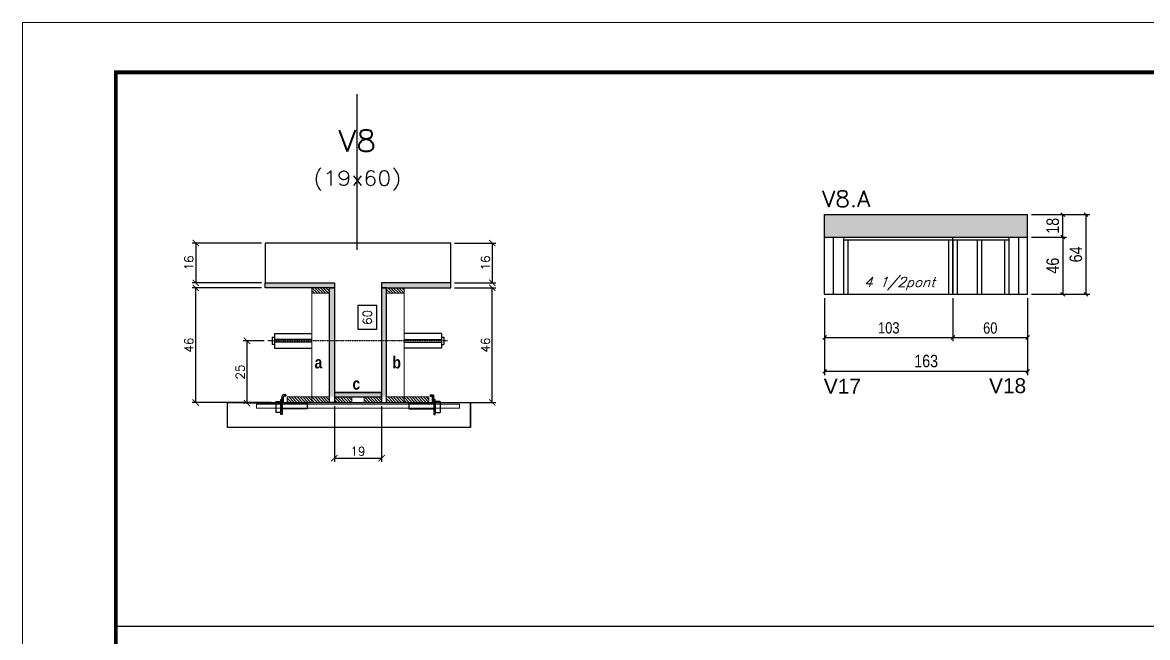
# Model space of a CAD drawing. Extents: x -10448 to -1189, y -11772 to 17235.
# Drawn here: x -7265 to -6361, y 12905 to 13399 of the extents above; entities that cross this region are included whole.
import ezdxf
from ezdxf.enums import TextEntityAlignment as Align

# ---------------------------------------------------------------- set-up
doc = ezdxf.new("R2010")
doc.units = 0
doc.linetypes.add('DASHED', pattern=[0.75, 0.5, -0.25])
doc.linetypes.add('HIDDEN', pattern=[0.375, 0.25, -0.125])
for name, color, linetype in [('5', 5, 'Continuous'), ('barrote', 251, 'Continuous'), ('COTA', 241, 'Continuous'), ('Cota Seção (2x)', 4, 'Continuous'), ('detalhes', 4, 'Continuous'), ('Painéis', 200, 'Continuous'), ('presilha', 1, 'Continuous'), ('SARR_2.2x7', 40, 'Continuous'), ('SARR_3.5x7', 81, 'Continuous'), ('TENSOR', 3, 'Continuous'), ('texto', 7, 'Continuous'), ('Texto de Titulo', 7, 'Continuous'), ('Texto Qtd Sarr', 242, 'Continuous')]:
    doc.layers.add(name, color=color, linetype=linetype)
for name, color, linetype, lineweight in [('CONCRETO', 251, 'Continuous', 25), ('Folhas', 255, 'Continuous', 9), ('Hachura', 251, 'Continuous', 9), ('Madeira', 126, 'Continuous', 18), ('SARRAFO DE PRESSAO', 251, 'DASHED', 9), ('SCO-___-LAJ', 2, 'Continuous', 0), ('Texto Seção', 7, 'Continuous', 15)]:
    doc.layers.add(name, color=color, linetype=linetype, lineweight=lineweight)
doc.styles.add('COTA TECNICA', font='techl___.ttf', dxfattribs={"height": 10})
doc.styles.add('COTA TECNICA-50', font='techl___.ttf', dxfattribs={"height": 9})
doc.styles.add('REGUA-120', font='ROMANS.shx', dxfattribs={"height": 15})
doc.styles.add('Romans', font='romans.shx')
doc.styles.get("Standard").update_dxf_attribs({"font": 'arial.ttf'})
doc.styles.add('TECNICA', font='techb___.ttf', dxfattribs={"height": 10})
doc.dimstyles.new('COTA PAINEL-50', dxfattribs={"dimtxt": 9, "dimasz": 3, "dimexe": 3, "dimexo": 3, "dimgap": 3, "dimtad": 1, "dimdec": 1, "dimzin": 12, "dimdsep": 46, "dimtxsty": 'COTA TECNICA-50', "dimblk1": 'OBLIQUE', "dimblk2": 'OBLIQUE', "dimsah": 1, "dimcen": 0.9, "dimclrd": 4, "dimclre": 4, "dimclrt": 240, "dimadec": 1, "dimazin": 3, "dimtfac": 1, "dimtdec": 1, "dimtmove": 0, "dimatfit": 3, "dimfxl": 1, "dimtolj": 1, "dimtzin": 12, "dimarcsym": 0})
doc.dimstyles.new('Cota Seção (2x)', dxfattribs={"dimtxt": 7, "dimasz": 5, "dimexe": 3, "dimexo": 3, "dimgap": 2, "dimtad": 3, "dimdec": 1, "dimlfac": 0.5, "dimzin": 12, "dimdsep": 46, "dimtxsty": 'Romans', "dimblk": 'ARCHTICK', "dimcen": 0, "dimclrd": 4, "dimclre": 4, "dimclrt": 1, "dimadec": 1, "dimazin": 3, "dimtfac": 1, "dimtdec": 1, "dimtmove": 0, "dimatfit": 3, "dimldrblk": 'OBLIQUE', "dimfxl": 1, "dimtolj": 1, "dimtzin": 12, "dimarcsym": 0})
doc.dimstyles.new('Cota Seção interna', dxfattribs={"dimtxt": 7, "dimasz": 6, "dimexe": 0.18, "dimexo": 2, "dimgap": -4, "dimtad": 3, "dimdec": 1, "dimlfac": 0.5, "dimzin": 12, "dimdsep": 46, "dimtxsty": 'Romans', "dimblk": 'ARCHTICK', "dimcen": 0.09, "dimse1": 1, "dimse2": 1, "dimsd1": 1, "dimsd2": 1, "dimclrd": 180, "dimclre": 5, "dimclrt": 1, "dimadec": 0, "dimazin": 3, "dimtfac": 1, "dimtdec": 1, "dimtofl": 0, "dimtmove": 0, "dimatfit": 3, "dimldrblk": 'ARCHTICK', "dimfxl": 1, "dimtolj": 1, "dimtzin": 0, "dimarcsym": 0})
doc.dimstyles.new('PAINEL', dxfattribs={"dimtxt": 10, "dimasz": 3, "dimexe": 3, "dimexo": 3, "dimgap": 3, "dimtad": 1, "dimdec": 1, "dimzin": 12, "dimdsep": 46, "dimtxsty": 'COTA TECNICA', "dimblk1": 'OBLIQUE', "dimblk2": 'OBLIQUE', "dimsah": 1, "dimcen": 0.9, "dimclrd": 4, "dimclre": 4, "dimclrt": 240, "dimadec": 1, "dimazin": 3, "dimtfac": 1, "dimtdec": 1, "dimtmove": 0, "dimatfit": 3, "dimfxl": 1, "dimtolj": 1, "dimtzin": 12, "dimarcsym": 0})

# ---------------------------------------------------------------- blocks, each defined once
blk = doc.blocks.new('9999999999')
at = {"layer": 'Folhas'}
blk.add_lwpolyline([(98138.98, 34190.21), (99623.98, 34190.21), (99623.98, 35240.21), (98138.98, 35240.21)], close=True, dxfattribs=at)
at = {"layer": 'Folhas', "color": 30, "const_width": 3}
blk.add_lwpolyline([(98213.98, 34230.21), (99583.98, 34230.21), (99583.98, 35200.21), (98213.98, 35200.21)], close=True, dxfattribs=at)
blk = doc.blocks.new('_ArchTick')
at = {"color": 0, "linetype": 'ByBlock', "const_width": 0.15}
blk.add_lwpolyline([(-0.5, -0.5), (0.5, 0.5)], dxfattribs=at)
blk = doc.blocks.new('*D345')
at = {"layer": 'COTA', "color": 4, "lineweight": -2, "transparency": 16777216}
for p, q in [((-6917.77, 13185.49), (-6884.56, 13185.49)), ((-6887.56, 13093.49), (-6887.56, 13185.49)), ((-6935.37, 13093.49), (-6884.56, 13093.49))]:
    blk.add_line(p, q, dxfattribs=at)
at = {"layer": 'Defpoints', "color": 0, "transparency": 16777216}
for p in [(-6920.77, 13185.49), (-6887.56, 13185.49), (-6938.37, 13093.49)]:
    blk.add_point(p, dxfattribs=at)
at = {"layer": 'COTA', "color": 4, "lineweight": -2, "transparency": 16777216, "xscale": 5, "yscale": 5, "zscale": 5}
for p, rotation in [((-6887.56, 13185.49), 90), ((-6887.56, 13093.49), 270)]:
    blk.add_blockref('_ArchTick', p, dxfattribs=dict(at, rotation=rotation))
at = {"layer": 'COTA', "color": 1, "transparency": 16777216, "insert": (-6893.06, 13139.49), "char_height": 7, "attachment_point": 5, "rotation": 90, "style": 'Romans'}
blk.add_mtext('\\A1;46', dxfattribs=at)
blk = doc.blocks.new('_Oblique')
at = {"color": 0, "linetype": 'ByBlock', "lineweight": -2}
blk.add_line((-0.5, -0.5), (0.5, 0.5), dxfattribs=at)
blk = doc.blocks.new('*D346')
at = {"layer": 'COTA', "color": 4, "lineweight": -2, "transparency": 16777216}
for p, q in [((-6917.77, 13221.49), (-6884.56, 13221.49)), ((-6887.56, 13221.49), (-6887.56, 13189.49)), ((-6917.77, 13189.49), (-6884.56, 13189.49))]:
    blk.add_line(p, q, dxfattribs=at)
at = {"layer": 'Defpoints', "color": 0, "transparency": 16777216}
for p in [(-6920.77, 13221.49), (-6920.77, 13189.49), (-6887.56, 13189.49)]:
    blk.add_point(p, dxfattribs=at)
at = {"layer": 'COTA', "color": 4, "lineweight": -2, "transparency": 16777216, "xscale": 5, "yscale": 5, "zscale": 5}
for p, rotation in [((-6887.56, 13221.49), 90), ((-6887.56, 13189.49), 270)]:
    blk.add_blockref('_ArchTick', p, dxfattribs=dict(at, rotation=rotation))
at = {"layer": 'COTA', "color": 1, "transparency": 16777216, "insert": (-6893.06, 13205.49), "char_height": 7, "attachment_point": 5, "rotation": 90, "style": 'Romans'}
blk.add_mtext('\\A1;16', dxfattribs=at)
blk = doc.blocks.new('*D347')
at = {"layer": 'COTA', "color": 4, "lineweight": -2, "transparency": 16777216}
for p, q in [((-7072.97, 13185.49), (-7128.64, 13185.49)), ((-7125.64, 13093.49), (-7125.64, 13185.49)), ((-7064.97, 13093.49), (-7128.64, 13093.49))]:
    blk.add_line(p, q, dxfattribs=at)
at = {"layer": 'Defpoints', "color": 0, "transparency": 16777216}
for p in [(-7125.64, 13185.49), (-7069.97, 13185.49), (-7061.97, 13093.49)]:
    blk.add_point(p, dxfattribs=at)
at = {"layer": 'COTA', "color": 4, "lineweight": -2, "transparency": 16777216, "xscale": 5, "yscale": 5, "zscale": 5}
for p, rotation in [((-7125.64, 13185.49), 90), ((-7125.64, 13093.49), 270)]:
    blk.add_blockref('_ArchTick', p, dxfattribs=dict(at, rotation=rotation))
at = {"layer": 'COTA', "color": 1, "transparency": 16777216, "insert": (-7131.14, 13139.49), "char_height": 7, "attachment_point": 5, "rotation": 90, "style": 'Romans'}
blk.add_mtext('\\A1;46', dxfattribs=at)
blk = doc.blocks.new('*D348')
at = {"layer": 'Cota Seção (2x)', "color": 180, "lineweight": -2, "transparency": 16777216}
for p, q in [((-6980.37, 13171.27), (-6995.37, 13171.27)), ((-6995.37, 13171.27), (-6995.37, 13152.27)), ((-6980.37, 13152.27), (-6980.37, 13171.27)), ((-6995.37, 13152.27), (-6980.37, 13152.27))]:
    blk.add_line(p, q, dxfattribs=at)
at = {"layer": 'Defpoints', "color": 0, "transparency": 16777216}
for p in [(-6976.37, 13221.49), (-6976.37, 13221.49), (-6976.37, 13101.49)]:
    blk.add_point(p, dxfattribs=at)
at = {"layer": 'Cota Seção (2x)', "color": 1, "transparency": 16777216, "insert": (-6987.87, 13161.77), "char_height": 7, "attachment_point": 5, "rotation": 90, "style": 'Romans'}
blk.add_mtext('\\A1;60', dxfattribs=at)
blk = doc.blocks.new('PRESILHA METÁLICA 1')
at = {"layer": 'presilha'}
for p, q in [((6, 15.5), (7.5, 15.5)), ((6, -2.5), (6, 15.5)), ((7.5, 10.6), (7.5, 19.9)), ((7.5, 15.5), (7.5, -2.5)), ((12, 21), (8.6, 21)), ((9, 11.6), (9, 18.9)), ((12, 19.5), (9.6, 19.5)), ((12, 21), (12, 19.5)), ((0, 13), (6, 13)), ((0, 13), (0, 0)), ((6, 0), (0, 0)), ((6, 13), (6, 0)), ((37.5, 4.1), (7.5, 4.1)), ((37.5, 11), (9.6, 11)), ((37.5, 11), (37.5, 4.1)), ((7.5, -2.5), (6, -2.5))]:
    blk.add_line(p, q, dxfattribs=at)
for centre, radius, start, end in [((8.6, 19.9), 1.14, 90, 180), ((9.6, 18.9), 0.57, 90, 180), ((9.6, 11.6), 0.57, 180, 270)]:
    blk.add_arc(centre, radius, start, end, dxfattribs=at)
blk = doc.blocks.new('*D349')
at = {"layer": 'COTA', "color": 4, "lineweight": -2, "transparency": 16777216}
for p, q in [((-7014.37, 13090.49), (-7014.37, 13045.77)), ((-6976.37, 13090.49), (-6976.37, 13045.77)), ((-7014.37, 13048.77), (-6976.37, 13048.77))]:
    blk.add_line(p, q, dxfattribs=at)
at = {"layer": 'Defpoints', "color": 0, "transparency": 16777216}
for p in [(-7014.37, 13093.49), (-6976.37, 13093.49), (-6976.37, 13048.77)]:
    blk.add_point(p, dxfattribs=at)
at = {"layer": 'COTA', "color": 4, "lineweight": -2, "transparency": 16777216, "xscale": 5, "yscale": 5, "zscale": 5, "rotation": 180}
blk.add_blockref('_ArchTick', (-7014.37, 13048.77), dxfattribs=at)
at = {"layer": 'COTA', "color": 4, "lineweight": -2, "transparency": 16777216, "xscale": 5, "yscale": 5, "zscale": 5}
blk.add_blockref('_ArchTick', (-6976.37, 13048.77), dxfattribs=at)
at = {"layer": 'COTA', "color": 1, "transparency": 16777216, "insert": (-6995.37, 13054.27), "char_height": 7, "attachment_point": 5, "style": 'Romans'}
blk.add_mtext('\\A1;19', dxfattribs=at)
blk = doc.blocks.new('*D353')
at = {"layer": 'COTA', "color": 4, "lineweight": -2, "transparency": 16777216}
for p, q in [((-7072.97, 13221.49), (-7128.64, 13221.49)), ((-7125.64, 13221.49), (-7125.64, 13189.49)), ((-7072.97, 13189.49), (-7128.64, 13189.49))]:
    blk.add_line(p, q, dxfattribs=at)
at = {"layer": 'Defpoints', "color": 0, "transparency": 16777216}
for p in [(-7069.97, 13221.49), (-7125.64, 13189.49), (-7069.97, 13189.49)]:
    blk.add_point(p, dxfattribs=at)
at = {"layer": 'COTA', "color": 4, "lineweight": -2, "transparency": 16777216, "xscale": 5, "yscale": 5, "zscale": 5}
for p, rotation in [((-7125.64, 13221.49), 90), ((-7125.64, 13189.49), 270)]:
    blk.add_blockref('_ArchTick', p, dxfattribs=dict(at, rotation=rotation))
at = {"layer": 'COTA', "color": 1, "transparency": 16777216, "insert": (-7131.14, 13205.49), "char_height": 7, "attachment_point": 5, "rotation": 90, "style": 'Romans'}
blk.add_mtext('\\A1;16', dxfattribs=at)
blk = doc.blocks.new('titulo1')
at = {"layer": 'Defpoints', "color": 252, "linetype": 'HIDDEN', "ltscale": 2}
blk.add_line((0, 0), (0, 125), dxfattribs=at)
at = {"layer": 'Defpoints', "style": 'Romans', "oblique": 15}
blk.add_attdef('FOLHA', text='', height=10, dxfattribs=at).set_placement((0, 15.58), align=Align.MIDDLE_CENTER)
at = {"layer": 'Texto Qtd Sarr', "color": 3, "style": 'Romans', "oblique": 15}
for tag, height, p in [('TITULO', 17, (0, 71.45)), ('SEÇÃO', 12, (0, 41.55))]:
    blk.add_attdef(tag, text='', height=height, dxfattribs=at).set_placement(p, align=Align.MIDDLE_CENTER)
blk = doc.blocks.new('*D354')
at = {"layer": 'COTA', "color": 4, "lineweight": -2, "transparency": 16777216}
for p, q in [((-7070.67, 13142.95), (-7087.46, 13142.95)), ((-7084.46, 13092.86), (-7084.46, 13142.95)), ((-7057.86, 13092.86), (-7087.46, 13092.86))]:
    blk.add_line(p, q, dxfattribs=at)
at = {"layer": 'Defpoints', "color": 0, "transparency": 16777216}
for p in [(-7084.46, 13142.95), (-7067.67, 13142.95), (-7054.86, 13092.86)]:
    blk.add_point(p, dxfattribs=at)
at = {"layer": 'COTA', "color": 4, "lineweight": -2, "transparency": 16777216, "xscale": 5, "yscale": 5, "zscale": 5}
for p, rotation in [((-7084.46, 13142.95), 90), ((-7084.46, 13092.86), 270)]:
    blk.add_blockref('_ArchTick', p, dxfattribs=dict(at, rotation=rotation))
at = {"layer": 'COTA', "color": 1, "transparency": 16777216, "insert": (-7089.96, 13117.9), "char_height": 7, "attachment_point": 5, "rotation": 90, "style": 'Romans'}
blk.add_mtext('\\A1;25', dxfattribs=at)
blk = doc.blocks.new('*D355')
at = {"layer": 'COTA', "color": 4, "linetype": 'ByBlock', "lineweight": -2, "transparency": 16777216}
for p, q in [((-6620.62, 13177.3), (-6620.62, 13115.47)), ((-6457.62, 13177.3), (-6457.62, 13115.47)), ((-6620.62, 13118.47), (-6457.62, 13118.47))]:
    blk.add_line(p, q, dxfattribs=at)
at = {"layer": 'Defpoints', "color": 0, "linetype": 'ByBlock', "transparency": 16777216}
for p in [(-6620.62, 13180.3), (-6457.62, 13180.3), (-6457.62, 13118.47)]:
    blk.add_point(p, dxfattribs=at)
at = {"layer": 'COTA', "color": 4, "linetype": 'ByBlock', "lineweight": -2, "transparency": 16777216, "xscale": 3, "yscale": 3, "zscale": 3, "rotation": 180}
blk.add_blockref('_Oblique', (-6620.62, 13118.47), dxfattribs=at)
at = {"layer": 'COTA', "color": 4, "linetype": 'ByBlock', "lineweight": -2, "transparency": 16777216, "xscale": 3, "yscale": 3, "zscale": 3}
blk.add_blockref('_Oblique', (-6457.62, 13118.47), dxfattribs=at)
at = {"layer": 'COTA', "color": 240, "linetype": 'ByBlock', "transparency": 16777216, "insert": (-6539.12, 13126.69), "char_height": 10, "attachment_point": 5, "style": 'COTA TECNICA'}
blk.add_mtext('\\A1;163', dxfattribs=at)
blk = doc.blocks.new('*D350')
at = {"layer": 'COTA', "color": 4, "linetype": 'ByBlock', "lineweight": -2, "transparency": 16777216}
for p, q in [((-6454.62, 13226.3), (-6426.34, 13226.3)), ((-6429.34, 13226.3), (-6429.34, 13180.3)), ((-6454.62, 13180.3), (-6426.34, 13180.3))]:
    blk.add_line(p, q, dxfattribs=at)
at = {"layer": 'Defpoints', "color": 0, "linetype": 'ByBlock', "transparency": 16777216}
for p in [(-6457.62, 13226.3), (-6457.62, 13180.3), (-6429.34, 13180.3)]:
    blk.add_point(p, dxfattribs=at)
at = {"layer": 'COTA', "color": 4, "linetype": 'ByBlock', "lineweight": -2, "transparency": 16777216, "xscale": 3, "yscale": 3, "zscale": 3}
for p, rotation in [((-6429.34, 13226.3), 90), ((-6429.34, 13180.3), 270)]:
    blk.add_blockref('_Oblique', p, dxfattribs=dict(at, rotation=rotation))
at = {"layer": 'COTA', "color": 240, "linetype": 'ByBlock', "transparency": 16777216, "insert": (-6437.44, 13203.3), "char_height": 10, "attachment_point": 5, "rotation": 90, "style": 'COTA TECNICA'}
blk.add_mtext('\\A1;46', dxfattribs=at)
blk = doc.blocks.new('*D351')
at = {"layer": 'COTA', "color": 4, "linetype": 'ByBlock', "lineweight": -2, "transparency": 16777216}
for p, q in [((-6454.62, 13244.3), (-6426.34, 13244.3)), ((-6429.34, 13226.3), (-6429.34, 13244.3)), ((-6454.62, 13226.3), (-6426.34, 13226.3))]:
    blk.add_line(p, q, dxfattribs=at)
at = {"layer": 'Defpoints', "color": 0, "linetype": 'ByBlock', "transparency": 16777216}
for p in [(-6457.62, 13244.3), (-6429.34, 13244.3), (-6457.62, 13226.3)]:
    blk.add_point(p, dxfattribs=at)
at = {"layer": 'COTA', "color": 4, "linetype": 'ByBlock', "lineweight": -2, "transparency": 16777216, "xscale": 3, "yscale": 3, "zscale": 3}
for p, rotation in [((-6429.34, 13244.3), 90), ((-6429.34, 13226.3), 270)]:
    blk.add_blockref('_Oblique', p, dxfattribs=dict(at, rotation=rotation))
at = {"layer": 'COTA', "color": 240, "linetype": 'ByBlock', "transparency": 16777216, "insert": (-6437.44, 13235.3), "char_height": 10, "attachment_point": 5, "rotation": 90, "style": 'COTA TECNICA'}
blk.add_mtext('\\A1;18', dxfattribs=at)
blk = doc.blocks.new('*D352')
at = {"layer": 'COTA', "color": 4, "linetype": 'ByBlock', "lineweight": -2, "transparency": 16777216}
for p, q in [((-6454.62, 13244.3), (-6407.76, 13244.3)), ((-6410.76, 13244.3), (-6410.76, 13180.3)), ((-6454.62, 13180.3), (-6407.76, 13180.3))]:
    blk.add_line(p, q, dxfattribs=at)
at = {"layer": 'Defpoints', "color": 0, "linetype": 'ByBlock', "transparency": 16777216}
for p in [(-6457.62, 13244.3), (-6457.62, 13180.3), (-6410.76, 13180.3)]:
    blk.add_point(p, dxfattribs=at)
at = {"layer": 'COTA', "color": 4, "linetype": 'ByBlock', "lineweight": -2, "transparency": 16777216, "xscale": 3, "yscale": 3, "zscale": 3}
for p, rotation in [((-6410.76, 13244.3), 90), ((-6410.76, 13180.3), 270)]:
    blk.add_blockref('_Oblique', p, dxfattribs=dict(at, rotation=rotation))
at = {"layer": 'COTA', "color": 240, "linetype": 'ByBlock', "transparency": 16777216, "insert": (-6418.86, 13212.3), "char_height": 10, "attachment_point": 5, "rotation": 90, "style": 'COTA TECNICA'}
blk.add_mtext('\\A1;64', dxfattribs=at)
blk = doc.blocks.new('*D356')
at = {"layer": 'COTA', "color": 4, "linetype": 'ByBlock', "lineweight": -2, "transparency": 16777216}
for p, q in [((-6620.62, 13177.3), (-6620.62, 13142.61)), ((-6517.62, 13177.3), (-6517.62, 13142.61)), ((-6620.62, 13145.61), (-6517.62, 13145.61))]:
    blk.add_line(p, q, dxfattribs=at)
at = {"layer": 'Defpoints', "color": 0, "linetype": 'ByBlock', "transparency": 16777216}
for p in [(-6620.62, 13180.3), (-6517.62, 13180.3), (-6517.62, 13145.61)]:
    blk.add_point(p, dxfattribs=at)
at = {"layer": 'COTA', "color": 4, "linetype": 'ByBlock', "lineweight": -2, "transparency": 16777216, "xscale": 3, "yscale": 3, "zscale": 3, "rotation": 180}
blk.add_blockref('_Oblique', (-6620.62, 13145.61), dxfattribs=at)
at = {"layer": 'COTA', "color": 4, "linetype": 'ByBlock', "lineweight": -2, "transparency": 16777216, "xscale": 3, "yscale": 3, "zscale": 3}
blk.add_blockref('_Oblique', (-6517.62, 13145.61), dxfattribs=at)
at = {"layer": 'COTA', "color": 240, "linetype": 'ByBlock', "transparency": 16777216, "insert": (-6569.12, 13153.31), "char_height": 9, "attachment_point": 5, "style": 'COTA TECNICA-50'}
blk.add_mtext('\\A1;103', dxfattribs=at)
blk = doc.blocks.new('*D357')
at = {"layer": 'COTA', "color": 4, "linetype": 'ByBlock', "lineweight": -2, "transparency": 16777216}
for p, q in [((-6517.62, 13177.3), (-6517.62, 13142.61)), ((-6457.62, 13177.3), (-6457.62, 13142.61)), ((-6517.62, 13145.61), (-6457.62, 13145.61))]:
    blk.add_line(p, q, dxfattribs=at)
at = {"layer": 'Defpoints', "color": 0, "linetype": 'ByBlock', "transparency": 16777216}
for p in [(-6517.62, 13180.3), (-6457.62, 13180.3), (-6457.62, 13145.61)]:
    blk.add_point(p, dxfattribs=at)
at = {"layer": 'COTA', "color": 4, "linetype": 'ByBlock', "lineweight": -2, "transparency": 16777216, "xscale": 3, "yscale": 3, "zscale": 3, "rotation": 180}
blk.add_blockref('_Oblique', (-6517.62, 13145.61), dxfattribs=at)
at = {"layer": 'COTA', "color": 4, "linetype": 'ByBlock', "lineweight": -2, "transparency": 16777216, "xscale": 3, "yscale": 3, "zscale": 3}
blk.add_blockref('_Oblique', (-6457.62, 13145.61), dxfattribs=at)
at = {"layer": 'COTA', "color": 240, "linetype": 'ByBlock', "transparency": 16777216, "insert": (-6487.62, 13153.2), "char_height": 9, "attachment_point": 5, "style": 'COTA TECNICA-50'}
blk.add_mtext('\\A1;60', dxfattribs=at)

msp = doc.modelspace()

# ---------------------------------------------------------------- hatches: boundary and pattern name
at = {"layer": 'COTA', "linetype": 'ByBlock'}
h = msp.add_hatch(dxfattribs=at)
h.set_pattern_fill('AR-CONC', color=256, scale=0.03)
h.set_pattern_definition([(50, (-140656.057, -18143.39), (5.46554007, -0.47817257), [0.5715, -6.2865]), (355, (-140656.057, -18143.39), (-1.05730264, 5.73170536), [0.4572, -5.02921753]), (100.4514447, (-140655.602, -18143.43), (4.40823741, 5.25353256), [0.48570026, -5.34270734]), (46.1842, (-140656.057, -18141.866), (8.13237123, -1.26126984), [0.85725, -9.42975]), (96.6355576, (-140655.3795, -18141.971), (7.122124, 7.42278374), [0.7285507, -8.01406824]), (351.184151, (-140656.057, -18141.866), (7.122124, 7.42278374), [0.685799, -7.54379196]), (21, (-140655.295, -18142.247), (4.54843174, -3.06795595), [0.5715, -6.2865]), (326, (-140655.295, -18142.247), (1.85406085, 5.52563898), [0.4572, -5.0292]), (71.451445, (-140654.916, -18142.503), (6.40249258, 2.45768307), [0.48570026, -5.34269813]), (37.5, (-140656.0572, -18143.39), (0.092658098, 2.536651166), [0, -4.96824, 0, -5.1054, 0, -5.04825]), (7.5, (-140656.0572, -18143.39), (2.004589875, 3.005417245), [0, -2.91084, 0, -4.85394, 0, -1.92405]), (327.5, (-140657.7565, -18143.39), (4.067717855, -0.17186232), [0, -1.905, 0, -5.9436, 0, -7.8867]), (317.5, (-140658.5185, -18143.39), (4.44387544, 0.76279473), [0, -2.4765, 0, -3.94716, 0, -5.6007])])
h.paths.add_polyline_path([(-6620.62, 13244.3), (-6620.62, 13226.3), (-6457.62, 13226.3), (-6457.62, 13244.3)])
at = {"layer": 'Hachura'}
h = msp.add_hatch(color=256, dxfattribs=at)
h.dxf.hatch_style = 1
h.paths.add_polyline_path([(-7014.37, 13221.49), (-7018.37, 13221.49)])
h = msp.add_hatch(color=256, dxfattribs=at)
h.dxf.hatch_style = 1
h.paths.add_polyline_path([(-6976.37, 13221.49), (-6972.37, 13221.49)])
h = msp.add_hatch(color=256, dxfattribs=at)
h.dxf.hatch_style = 1
h.paths.add_polyline_path([(-7069.97, 13185.49), (-7069.97, 13189.49), (-7014.37, 13189.49), (-7014.37, 13185.49)])
h = msp.add_hatch(dxfattribs=at)
h.set_pattern_fill('ANSI31', color=256, scale=0.5, angle=270, style=0)
h.set_pattern_definition([(315, (15945.0518, 4951.4506), (1.12253202, 1.12253202), [])])
h.paths.add_polyline_path([(-7018.37, 13181.09), (-7018.37, 13185.49), (-7032.37, 13185.49), (-7032.37, 13181.09)])
h = msp.add_hatch(color=256, dxfattribs=at)
h.dxf.hatch_style = 1
h.paths.add_polyline_path([(-7018.37, 13189.49), (-7014.37, 13189.49), (-7014.37, 13098.09), (-7018.37, 13098.09)])
h = msp.add_hatch(color=256, dxfattribs=at)
h.dxf.hatch_style = 1
h.paths.add_polyline_path([(-6972.37, 13189.49), (-6976.37, 13189.49), (-6976.37, 13098.09), (-6972.37, 13098.09)])
h = msp.add_hatch(color=256, dxfattribs=at)
h.dxf.hatch_style = 1
h.paths.add_polyline_path([(-6920.77, 13185.49), (-6920.77, 13189.49), (-6976.37, 13189.49), (-6976.37, 13185.49)])
h = msp.add_hatch(dxfattribs=at)
h.set_pattern_fill('ANSI31', color=256, scale=0.5, angle=270, style=0)
h.set_pattern_definition([(315, (15936.2518, 4951.4506), (1.12253202, 1.12253202), [])])
h.paths.add_polyline_path([(-6972.37, 13181.09), (-6972.37, 13185.49), (-6958.37, 13185.49), (-6958.37, 13181.09)])
h = msp.add_hatch(color=256, dxfattribs=at)
h.dxf.hatch_style = 1
h.paths.add_polyline_path([(-6976.37, 13097.89), (-6976.37, 13101.49), (-7014.37, 13101.49), (-7014.37, 13097.89)])
h = msp.add_hatch(dxfattribs=at)
h.set_pattern_fill('ANSI31', color=256, scale=0.5, angle=270, style=0)
h.set_pattern_definition([(315, (15951.0518, 4863.8506), (1.12253202, 1.12253202), [])])
h.paths.add_polyline_path([(-7052.37, 13093.49), (-7052.37, 13097.89), (-7032.37, 13097.89), (-7032.37, 13093.49)])
h = msp.add_hatch(dxfattribs=at)
h.set_pattern_fill('ANSI31', color=256, scale=0.5, angle=270, style=0)
h.set_pattern_definition([(315, (15945.0518, 4863.8506), (1.12253202, 1.12253202), [])])
h.paths.add_polyline_path([(-7018.37, 13093.49), (-7018.37, 13097.89), (-7032.37, 13097.89), (-7032.37, 13093.49)])
h = msp.add_hatch(dxfattribs=at)
h.set_pattern_fill('ANSI31', color=256, scale=0.5, angle=270, style=0)
h.set_pattern_definition([(315, (15918.2518, 4863.8506), (1.12253202, 1.12253202), [])])
h.paths.add_polyline_path([(-7000.37, 13093.49), (-7000.37, 13097.89), (-7014.37, 13097.89), (-7014.37, 13093.49)])
h = msp.add_hatch(dxfattribs=at)
h.set_pattern_fill('ANSI31', color=256, scale=0.5, angle=270, style=0)
h.set_pattern_definition([(315, (15942.2518, 4863.8506), (1.12253202, 1.12253202), [])])
h.paths.add_polyline_path([(-6976.37, 13093.49), (-6976.37, 13097.89), (-6990.37, 13097.89), (-6990.37, 13093.49)])
h = msp.add_hatch(dxfattribs=at)
h.set_pattern_fill('ANSI31', color=256, scale=0.5, angle=270, style=0)
h.set_pattern_definition([(315, (15936.2518, 4863.8506), (1.12253202, 1.12253202), [])])
h.paths.add_polyline_path([(-6972.37, 13093.49), (-6972.37, 13097.89), (-6958.37, 13097.89), (-6958.37, 13093.49)])
h = msp.add_hatch(dxfattribs=at)
h.set_pattern_fill('ANSI31', color=256, scale=0.5, angle=270, style=0)
h.set_pattern_definition([(315, (15933.4518, 4863.8506), (1.12253202, 1.12253202), [])])
h.paths.add_polyline_path([(-6938.37, 13093.49), (-6938.37, 13097.89), (-6958.37, 13097.89), (-6958.37, 13093.49)])

# ---------------------------------------------------------------- linework, layer by layer
at = {"ltscale": 3}
for p, q in [((-7064.37, 13145.95), (-7064.37, 13139.95)), ((-7064.37, 13145.95), (-7062.37, 13145.95)), ((-7062.37, 13148.95), (-7062.37, 13136.95)), ((-7062.37, 13148.95), (-7032.37, 13148.95)), ((-6928.37, 13148.95), (-6958.37, 13148.95)), ((-6928.37, 13148.95), (-6928.37, 13136.95)), ((-6928.37, 13145.95), (-6926.37, 13145.95)), ((-6926.37, 13145.95), (-6926.37, 13139.95)), ((-7062.37, 13139.95), (-7064.37, 13139.95)), ((-7032.37, 13143.95), (-7062.37, 13143.95)), ((-7032.37, 13141.95), (-7062.37, 13141.95)), ((-7062.37, 13136.95), (-7032.37, 13136.95)), ((-6958.37, 13143.95), (-6928.37, 13143.95)), ((-6958.37, 13141.95), (-6928.37, 13141.95)), ((-6928.37, 13136.95), (-6958.37, 13136.95)), ((-6928.37, 13139.95), (-6926.37, 13139.95))]:
    msp.add_line(p, q, dxfattribs=at)
at = {"layer": 'barrote'}
msp.add_lwpolyline([(-6904.91, 13073.49), (-7100.1, 13073.49), (-7100.1, 13093.49), (-6904.91, 13093.49)], close=True, dxfattribs=at)
at = {"layer": 'CONCRETO'}
for p, q in [((-6920.77, 13221.49), (-7069.97, 13221.49)), ((-7069.97, 13221.49), (-7069.97, 13189.49)), ((-6920.77, 13189.49), (-6920.77, 13221.49)), ((-7069.97, 13189.49), (-7014.37, 13189.49)), ((-7014.37, 13189.49), (-7014.37, 13101.49)), ((-6920.77, 13189.49), (-6976.37, 13189.49)), ((-6976.37, 13189.49), (-6976.37, 13101.49)), ((-7014.37, 13101.49), (-6976.37, 13101.49)), ((-7032.37, 13093.49), (-7032.37, 13093.49)), ((-7014.37, 13093.49), (-7014.37, 13093.49)), ((-6958.37, 13093.49), (-6958.37, 13093.49))]:
    msp.add_line(p, q, dxfattribs=at)
at = {"layer": 'COTA', "linetype": 'ByBlock'}
for p, q in [((-6620.62, 13226.3), (-6620.62, 13244.3)), ((-6620.62, 13244.3), (-6457.62, 13244.3)), ((-6457.62, 13226.3), (-6457.62, 13244.3)), ((-5819.78, 12913.54), (-7189.78, 12913.54))]:
    msp.add_line(p, q, dxfattribs=at)
at = {"layer": 'detalhes', "color": 250}
msp.add_line((-6904.91, 13073.49), (-6904.91, 13093.49), dxfattribs=at)
at = {"layer": 'Madeira'}
for points in [[(-7018.37, 13181.09), (-7018.37, 13185.49), (-7032.37, 13185.49), (-7032.37, 13181.09)], [(-7018.37, 13185.49), (-7032.37, 13185.49), (-7032.37, 13093.49), (-7018.37, 13093.49)], [(-6972.37, 13181.09), (-6972.37, 13185.49), (-6958.37, 13185.49), (-6958.37, 13181.09)], [(-6972.37, 13185.49), (-6958.37, 13185.49), (-6958.37, 13093.49), (-6972.37, 13093.49)], [(-7052.37, 13093.49), (-7052.37, 13097.89), (-7032.37, 13097.89), (-7032.37, 13093.49)], [(-7018.37, 13093.49), (-7018.37, 13097.89), (-7032.37, 13097.89), (-7032.37, 13093.49)], [(-7000.37, 13093.49), (-7000.37, 13097.89), (-7014.37, 13097.89), (-7014.37, 13093.49)], [(-6976.37, 13093.49), (-6976.37, 13097.89), (-6990.37, 13097.89), (-6990.37, 13093.49)], [(-6972.37, 13093.49), (-6972.37, 13097.89), (-6958.37, 13097.89), (-6958.37, 13093.49)], [(-6938.37, 13093.49), (-6938.37, 13097.89), (-6958.37, 13097.89), (-6958.37, 13093.49)]]:
    msp.add_lwpolyline(points, close=True, dxfattribs=at)
at = {"layer": 'Painéis', "linetype": 'ByBlock'}
for p, q in [((-6620.62, 13226.3), (-6457.62, 13226.3)), ((-6620.62, 13180.3), (-6620.62, 13226.3)), ((-6517.62, 13180.3), (-6517.62, 13226.3)), ((-6457.62, 13180.3), (-6457.62, 13226.3)), ((-6620.62, 13180.3), (-6457.62, 13180.3))]:
    msp.add_line(p, q, dxfattribs=at)
at = {"layer": 'Painéis'}
for points in [[(-7069.97, 13185.49), (-7069.97, 13189.49), (-7014.37, 13189.49), (-7014.37, 13185.49)], [(-7018.37, 13185.49), (-7014.37, 13185.49), (-7014.37, 13093.49), (-7018.37, 13093.49)], [(-6920.77, 13185.49), (-6920.77, 13189.49), (-6976.37, 13189.49), (-6976.37, 13185.49)], [(-6972.37, 13185.49), (-6976.37, 13185.49), (-6976.37, 13093.49), (-6972.37, 13093.49)], [(-6976.37, 13097.89), (-6976.37, 13101.49), (-7014.37, 13101.49), (-7014.37, 13097.89)]]:
    msp.add_lwpolyline(points, close=True, dxfattribs=at)
at = {"layer": 'SARR_2.2x7', "linetype": 'Continuous'}
for p, q in [((-6613.62, 13180.3), (-6613.62, 13226.3)), ((-6464.62, 13180.3), (-6464.62, 13226.3)), ((-6605.62, 13224.1), (-6517.62, 13224.1)), ((-6517.62, 13224.1), (-6472.62, 13224.1))]:
    msp.add_line(p, q, dxfattribs=at)
at = {"layer": 'SARR_3.5x7'}
for p, q in [((-6605.62, 13226.3), (-6605.62, 13180.3)), ((-6472.62, 13226.3), (-6472.62, 13180.3)), ((-6602.12, 13224.1), (-6602.12, 13180.3)), ((-6521.12, 13224.1), (-6521.12, 13180.3)), ((-6517.62, 13224.1), (-6517.62, 13180.3)), ((-6514.12, 13224.1), (-6514.12, 13180.3)), ((-6498.12, 13224.1), (-6498.12, 13180.3)), ((-6494.62, 13224.1), (-6494.62, 13180.3)), ((-6476.12, 13224.1), (-6476.12, 13180.3)), ((-6605.62, 13180.3), (-6602.12, 13180.3)), ((-6476.12, 13180.3), (-6472.62, 13180.3))]:
    msp.add_line(p, q, dxfattribs=at)
at = {"layer": 'SCO-___-LAJ', "color": 1}
msp.add_lwpolyline([(-6913.92, 13092.16), (-7076.82, 13092.16), (-7076.82, 13088.96), (-6913.92, 13088.96)], close=True, dxfattribs=at)
at = {"layer": 'TENSOR', "linetype": 'HIDDEN', "ltscale": 0.5}
msp.add_line((-6923.37, 13142.95), (-7067.67, 13142.95), dxfattribs=at)

# ---------------------------------------------------------------- block references
at = {"layer": 'presilha', "yscale": 0.6666666666666666, "zscale": 0.6666666666666666}
for p, xscale in [((-7061.24, 13085.53), 0.6666666666666666), ((-6929.5, 13085.53), -0.6666666666666666)]:
    msp.add_blockref('PRESILHA METÁLICA 1', p, dxfattribs=dict(at, xscale=xscale))
at = {"layer": 'SARRAFO DE PRESSAO', "color": 6, "linetype": 'ByBlock'}
msp.add_blockref('9999999999', (-105403.76, -21841.7), dxfattribs=at)
at = {"layer": 'Texto Seção'}
ref = msp.add_blockref('titulo1', (-6995.99, 13216.02), dxfattribs=at)
ref.add_attrib('TITULO', 'V8', dxfattribs={"layer": 'Texto de Titulo', "color": 7, "height": 17, "style": 'Romans', "width": 1.1}).set_placement((-6995.99, 13303.52), align=Align.MIDDLE_CENTER)
ref.add_attrib('SEÇÃO', '(19x60)', dxfattribs={"layer": 'Texto de Titulo', "color": 7, "height": 12, "style": 'Romans', "width": 1.1}).set_placement((-6995.99, 13273.52), align=Align.MIDDLE_CENTER)

# ---------------------------------------------------------------- texts
at = {"layer": '5', "linetype": 'Continuous'}
for s, rotation, p in [('V17', 0.00004, (-6621.31, 13100.46)), ('V18', 359.99996, (-6488.65, 13100.94))]:
    msp.add_text(s, height=12, rotation=rotation, dxfattribs=at).set_placement(p)
at = {"layer": 'detalhes', "style": 'TECNICA'}
for s, p in [('a', (-7030.2, 13120.83)), ('b', (-6967.65, 13120.82)), ('c', (-6999.77, 13103.73))]:
    msp.add_text(s, height=9.6, dxfattribs=at).set_placement(p)
at = {"layer": 'texto', "color": 2, "insert": (-6560.51, 13188.84), "char_height": 8, "attachment_point": 5, "style": 'Romans'}
msp.add_mtext('{\\Q19;\\C256;4 1/2pont}', dxfattribs=at)
at = {"layer": 'Texto Seção', "style": 'REGUA-120', "width": 1.05}
msp.add_text('V8.A', height=13, dxfattribs=at).set_placement((-6622.62, 13250.48))

# ---------------------------------------------------------------- dimensions: what is measured, and where the dimension line sits
at = {"layer": 'COTA', "linetype": 'ByBlock'}
dim = msp.add_linear_dim(base=(-6429.34, 13244.3), p1=(-6457.62, 13226.3), p2=(-6457.62, 13244.3), angle=90, dimstyle='PAINEL', dxfattribs=at)
dim.commit()
dim.dimension.update_dxf_attribs({"geometry": '*D351', "text_midpoint": (-6429.34, 13235.3), "dimtype": 160})
for base, p1, picture, middle in [((-6410.76, 13180.3), (-6457.62, 13244.3), '*D352', (-6418.86, 13212.3)), ((-6429.34, 13180.3), (-6457.62, 13226.3), '*D350', (-6437.44, 13203.3))]:
    dim = msp.add_linear_dim(base=base, p1=p1, p2=(-6457.62, 13180.3), angle=90, dimstyle='PAINEL', dxfattribs=at)
    dim.commit()
    dim.dimension.update_dxf_attribs({"geometry": picture, "text_midpoint": middle})
at = {"layer": 'COTA'}
for base, p1, p2, picture, middle in [((-7125.64, 13189.49), (-7069.97, 13221.49), (-7069.97, 13189.49), '*D353', (-7131.14, 13205.49)), ((-6887.56, 13189.49), (-6920.77, 13221.49), (-6920.77, 13189.49), '*D346', (-6893.06, 13205.49)), ((-7125.64, 13185.49), (-7061.97, 13093.49), (-7069.97, 13185.49), '*D347', (-7131.14, 13139.49)), ((-6887.56, 13185.49), (-6938.37, 13093.49), (-6920.77, 13185.49), '*D345', (-6893.06, 13139.49)), ((-7084.46, 13142.95), (-7054.86, 13092.86), (-7067.67, 13142.95), '*D354', (-7089.96, 13117.9))]:
    dim = msp.add_linear_dim(base=base, p1=p1, p2=p2, angle=90, dimstyle='Cota Seção (2x)', dxfattribs=at)
    dim.commit()
    dim.dimension.update_dxf_attribs({"geometry": picture, "text_midpoint": middle})
at = {"layer": 'COTA', "linetype": 'ByBlock'}
for base, p2, dimstyle, picture, middle in [((-6457.62, 13118.47), (-6457.62, 13180.3), 'PAINEL', '*D355', (-6539.12, 13126.69)), ((-6517.62, 13145.61), (-6517.62, 13180.3), 'COTA PAINEL-50', '*D356', (-6569.12, 13153.31))]:
    dim = msp.add_linear_dim(base=base, p1=(-6620.62, 13180.3), p2=p2, dimstyle=dimstyle, dxfattribs=at)
    dim.commit()
    dim.dimension.update_dxf_attribs({"geometry": picture, "text_midpoint": middle})
dim = msp.add_linear_dim(base=(-6457.62, 13145.61), p1=(-6517.62, 13180.3), p2=(-6457.62, 13180.3), dimstyle='COTA PAINEL-50', override={"dimtmove": 1}, dxfattribs=at)
dim.commit()
dim.dimension.update_dxf_attribs({"geometry": '*D357', "text_midpoint": (-6487.62, 13153.2)})
at = {"layer": 'COTA'}
dim = msp.add_linear_dim(base=(-6976.37, 13048.77), p1=(-7014.37, 13093.49), p2=(-6976.37, 13093.49), dimstyle='Cota Seção (2x)', dxfattribs=at)
dim.commit()
dim.dimension.update_dxf_attribs({"geometry": '*D349', "text_midpoint": (-6995.37, 13054.27)})
at = {"layer": 'Cota Seção (2x)'}
dim = msp.add_linear_dim(base=(-6976.37, 13221.49), p1=(-6976.37, 13101.49), p2=(-6976.37, 13221.49), angle=90, dimstyle='Cota Seção interna', dxfattribs=at)
dim.commit()
dim.dimension.update_dxf_attribs({"geometry": '*D348', "text_midpoint": (-6976.37, 13161.77), "dimtype": 160})

doc.saveas('drawing.dxf')
